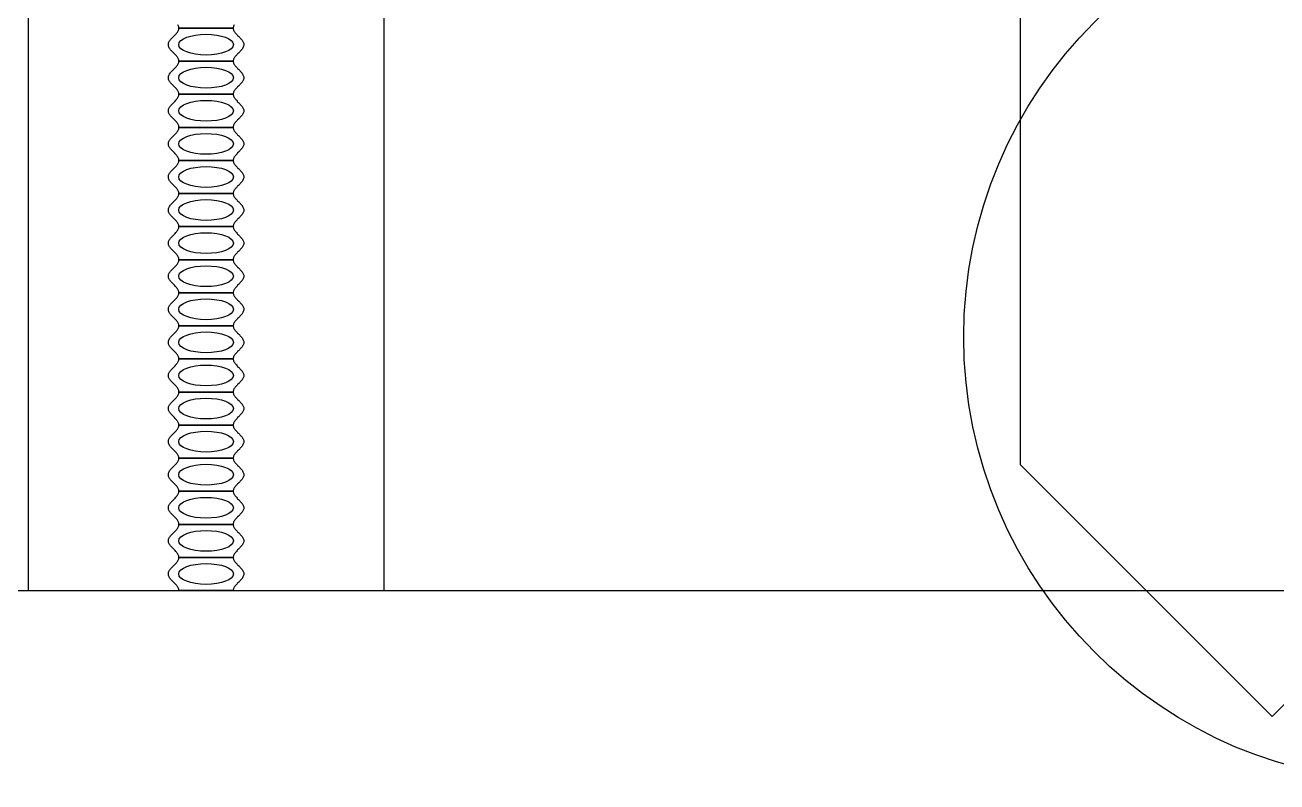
# Model space of a CAD drawing. Extents: x -31.3 to 30.7, y -85.2 to 0.8.
# Drawn here: x -3.35 to 17.74, y -64.41 to -51.66 of the extents above; entities that cross this region are included whole.
import ezdxf

# ---------------------------------------------------------------- set-up
doc = ezdxf.new("R2010")
doc.units = 0

msp = doc.modelspace()

# ---------------------------------------------------------------- linework, layer by layer
at = {"layer": 'cure'}
msp.add_lwpolyline([(-3.3, -61.1868), (2.7, -61.1868), (2.7, 0.8132), (-3.3, 0.8132)], close=True, dxfattribs=at)
at = {"layer": 'M1_Field'}
msp.add_lwpolyline([(-31.3, -61.1868), (30.7, -61.1868), (30.7, 0.8132), (-31.3, 0.8132)], close=True, dxfattribs=at)
at = {"layer": 'M1_LD'}
msp.add_circle((19.964, -56.914), 7.5, dxfattribs=at)
at = {"layer": 'M1_Neg'}
for points in [[(13.6311, -50.3689), (22.1163, -50.3689), (26.359, -54.6116), (17.6616, -63.309), (13.4189, -59.0663), (13.4189, -50.5811)], [(-0.7573, -52.2652), (-0.758, -52.2538), (-0.7602, -52.2424), (-0.7638, -52.2311), (-0.7687, -52.2197), (-0.7749, -52.2083), (-0.7823, -52.1969), (-0.7907, -52.1855), (-0.8001, -52.1742), (-0.8102, -52.1628), (-0.8209, -52.1514), (-0.832, -52.14), (-0.8433, -52.1286), (-0.8547, -52.1173), (-0.866, -52.1059), (-0.8769, -52.0945), (-0.8873, -52.0831), (-0.897, -52.0717), (-0.906, -52.0604), (-0.9139, -52.049), (-0.9207, -52.0376), (-0.9263, -52.0262), (-0.9306, -52.0148), (-0.9334, -52.0035), (-0.9349, -51.9921), (-0.9349, -51.9807), (-0.9334, -51.9693), (-0.9306, -51.958), (-0.9263, -51.9466), (-0.9207, -51.9352), (-0.9139, -51.9238), (-0.906, -51.9124), (-0.897, -51.9011), (-0.8873, -51.8897), (-0.8769, -51.8783), (-0.866, -51.8669), (-0.8547, -51.8555), (-0.8433, -51.8442), (-0.832, -51.8328), (-0.8209, -51.8214), (-0.8102, -51.81), (-0.8001, -51.7986), (-0.7907, -51.7873), (-0.7823, -51.7759), (-0.7749, -51.7645), (-0.7687, -51.7531), (-0.7638, -51.7417), (-0.7602, -51.7304), (-0.758, -51.719), (-0.7573, -51.7076), (0.1573, -51.7076), (0.158, -51.719), (0.1602, -51.7304), (0.1638, -51.7417), (0.1687, -51.7531), (0.1749, -51.7645), (0.1823, -51.7759), (0.1907, -51.7873), (0.2001, -51.7986), (0.2102, -51.81), (0.2209, -51.8214), (0.232, -51.8328), (0.2433, -51.8442), (0.2547, -51.8555), (0.266, -51.8669), (0.2769, -51.8783), (0.2873, -51.8897), (0.297, -51.9011), (0.306, -51.9124), (0.3139, -51.9238), (0.3207, -51.9352), (0.3263, -51.9466), (0.3306, -51.958), (0.3334, -51.9693), (0.3349, -51.9807), (0.3349, -51.9921), (0.3334, -52.0035), (0.3306, -52.0148), (0.3263, -52.0262), (0.3207, -52.0376), (0.3139, -52.049), (0.306, -52.0604), (0.297, -52.0717), (0.2873, -52.0831), (0.2769, -52.0945), (0.266, -52.1059), (0.2547, -52.1173), (0.2433, -52.1286), (0.232, -52.14), (0.2209, -52.1514), (0.2102, -52.1628), (0.2001, -52.1742), (0.1907, -52.1855), (0.1823, -52.1969), (0.1749, -52.2083), (0.1687, -52.2197), (0.1638, -52.2311), (0.1602, -52.2424), (0.158, -52.2538), (0.1573, -52.2652)], [(-0.7573, -52.8228), (-0.758, -52.8114), (-0.7602, -52.8), (-0.7638, -52.7887), (-0.7687, -52.7773), (-0.7749, -52.7659), (-0.7823, -52.7545), (-0.7907, -52.7431), (-0.8001, -52.7318), (-0.8102, -52.7204), (-0.8209, -52.709), (-0.832, -52.6976), (-0.8433, -52.6862), (-0.8547, -52.6749), (-0.866, -52.6635), (-0.8769, -52.6521), (-0.8873, -52.6407), (-0.897, -52.6293), (-0.906, -52.618), (-0.9139, -52.6066), (-0.9207, -52.5952), (-0.9263, -52.5838), (-0.9306, -52.5724), (-0.9334, -52.5611), (-0.9349, -52.5497), (-0.9349, -52.5383), (-0.9334, -52.5269), (-0.9306, -52.5156), (-0.9263, -52.5042), (-0.9207, -52.4928), (-0.9139, -52.4814), (-0.906, -52.47), (-0.897, -52.4587), (-0.8873, -52.4473), (-0.8769, -52.4359), (-0.866, -52.4245), (-0.8547, -52.4131), (-0.8433, -52.4018), (-0.832, -52.3904), (-0.8209, -52.379), (-0.8102, -52.3676), (-0.8001, -52.3562), (-0.7907, -52.3449), (-0.7823, -52.3335), (-0.7749, -52.3221), (-0.7687, -52.3107), (-0.7638, -52.2993), (-0.7602, -52.288), (-0.758, -52.2766), (-0.7573, -52.2652), (0.1573, -52.2652), (0.158, -52.2766), (0.1602, -52.288), (0.1638, -52.2993), (0.1687, -52.3107), (0.1749, -52.3221), (0.1823, -52.3335), (0.1907, -52.3449), (0.2001, -52.3562), (0.2102, -52.3676), (0.2209, -52.379), (0.232, -52.3904), (0.2433, -52.4018), (0.2547, -52.4131), (0.266, -52.4245), (0.2769, -52.4359), (0.2873, -52.4473), (0.297, -52.4587), (0.306, -52.47), (0.3139, -52.4814), (0.3207, -52.4928), (0.3263, -52.5042), (0.3306, -52.5156), (0.3334, -52.5269), (0.3349, -52.5383), (0.3349, -52.5497), (0.3334, -52.5611), (0.3306, -52.5724), (0.3263, -52.5838), (0.3207, -52.5952), (0.3139, -52.6066), (0.306, -52.618), (0.297, -52.6293), (0.2873, -52.6407), (0.2769, -52.6521), (0.266, -52.6635), (0.2547, -52.6749), (0.2433, -52.6862), (0.232, -52.6976), (0.2209, -52.709), (0.2102, -52.7204), (0.2001, -52.7318), (0.1907, -52.7431), (0.1823, -52.7545), (0.1749, -52.7659), (0.1687, -52.7773), (0.1638, -52.7887), (0.1602, -52.8), (0.158, -52.8114), (0.1573, -52.8228)], [(-0.7573, -53.3804), (-0.758, -53.369), (-0.7602, -53.3576), (-0.7638, -53.3463), (-0.7687, -53.3349), (-0.7749, -53.3235), (-0.7823, -53.3121), (-0.7907, -53.3007), (-0.8001, -53.2894), (-0.8102, -53.278), (-0.8209, -53.2666), (-0.832, -53.2552), (-0.8433, -53.2438), (-0.8547, -53.2325), (-0.866, -53.2211), (-0.8769, -53.2097), (-0.8873, -53.1983), (-0.897, -53.1869), (-0.906, -53.1756), (-0.9139, -53.1642), (-0.9207, -53.1528), (-0.9263, -53.1414), (-0.9306, -53.13), (-0.9334, -53.1187), (-0.9349, -53.1073), (-0.9349, -53.0959), (-0.9334, -53.0845), (-0.9306, -53.0732), (-0.9263, -53.0618), (-0.9207, -53.0504), (-0.9139, -53.039), (-0.906, -53.0276), (-0.897, -53.0163), (-0.8873, -53.0049), (-0.8769, -52.9935), (-0.866, -52.9821), (-0.8547, -52.9707), (-0.8433, -52.9594), (-0.832, -52.948), (-0.8209, -52.9366), (-0.8102, -52.9252), (-0.8001, -52.9138), (-0.7907, -52.9025), (-0.7823, -52.8911), (-0.7749, -52.8797), (-0.7687, -52.8683), (-0.7638, -52.8569), (-0.7602, -52.8456), (-0.758, -52.8342), (-0.7573, -52.8228), (0.1573, -52.8228), (0.158, -52.8342), (0.1602, -52.8456), (0.1638, -52.8569), (0.1687, -52.8683), (0.1749, -52.8797), (0.1823, -52.8911), (0.1907, -52.9025), (0.2001, -52.9138), (0.2102, -52.9252), (0.2209, -52.9366), (0.232, -52.948), (0.2433, -52.9594), (0.2547, -52.9707), (0.266, -52.9821), (0.2769, -52.9935), (0.2873, -53.0049), (0.297, -53.0163), (0.306, -53.0276), (0.3139, -53.039), (0.3207, -53.0504), (0.3263, -53.0618), (0.3306, -53.0732), (0.3334, -53.0845), (0.3349, -53.0959), (0.3349, -53.1073), (0.3334, -53.1187), (0.3306, -53.13), (0.3263, -53.1414), (0.3207, -53.1528), (0.3139, -53.1642), (0.306, -53.1756), (0.297, -53.1869), (0.2873, -53.1983), (0.2769, -53.2097), (0.266, -53.2211), (0.2547, -53.2325), (0.2433, -53.2438), (0.232, -53.2552), (0.2209, -53.2666), (0.2102, -53.278), (0.2001, -53.2894), (0.1907, -53.3007), (0.1823, -53.3121), (0.1749, -53.3235), (0.1687, -53.3349), (0.1638, -53.3463), (0.1602, -53.3576), (0.158, -53.369), (0.1573, -53.3804)], [(-0.7573, -53.938), (-0.758, -53.9266), (-0.7602, -53.9152), (-0.7638, -53.9039), (-0.7687, -53.8925), (-0.7749, -53.8811), (-0.7823, -53.8697), (-0.7907, -53.8583), (-0.8001, -53.847), (-0.8102, -53.8356), (-0.8209, -53.8242), (-0.832, -53.8128), (-0.8433, -53.8014), (-0.8547, -53.7901), (-0.866, -53.7787), (-0.8769, -53.7673), (-0.8873, -53.7559), (-0.897, -53.7445), (-0.906, -53.7332), (-0.9139, -53.7218), (-0.9207, -53.7104), (-0.9263, -53.699), (-0.9306, -53.6876), (-0.9334, -53.6763), (-0.9349, -53.6649), (-0.9349, -53.6535), (-0.9334, -53.6421), (-0.9306, -53.6308), (-0.9263, -53.6194), (-0.9207, -53.608), (-0.9139, -53.5966), (-0.906, -53.5852), (-0.897, -53.5739), (-0.8873, -53.5625), (-0.8769, -53.5511), (-0.866, -53.5397), (-0.8547, -53.5283), (-0.8433, -53.517), (-0.832, -53.5056), (-0.8209, -53.4942), (-0.8102, -53.4828), (-0.8001, -53.4714), (-0.7907, -53.4601), (-0.7823, -53.4487), (-0.7749, -53.4373), (-0.7687, -53.4259), (-0.7638, -53.4145), (-0.7602, -53.4032), (-0.758, -53.3918), (-0.7573, -53.3804), (0.1573, -53.3804), (0.158, -53.3918), (0.1602, -53.4032), (0.1638, -53.4145), (0.1687, -53.4259), (0.1749, -53.4373), (0.1823, -53.4487), (0.1907, -53.4601), (0.2001, -53.4714), (0.2102, -53.4828), (0.2209, -53.4942), (0.232, -53.5056), (0.2433, -53.517), (0.2547, -53.5283), (0.266, -53.5397), (0.2769, -53.5511), (0.2873, -53.5625), (0.297, -53.5739), (0.306, -53.5852), (0.3139, -53.5966), (0.3207, -53.608), (0.3263, -53.6194), (0.3306, -53.6308), (0.3334, -53.6421), (0.3349, -53.6535), (0.3349, -53.6649), (0.3334, -53.6763), (0.3306, -53.6876), (0.3263, -53.699), (0.3207, -53.7104), (0.3139, -53.7218), (0.306, -53.7332), (0.297, -53.7445), (0.2873, -53.7559), (0.2769, -53.7673), (0.266, -53.7787), (0.2547, -53.7901), (0.2433, -53.8014), (0.232, -53.8128), (0.2209, -53.8242), (0.2102, -53.8356), (0.2001, -53.847), (0.1907, -53.8583), (0.1823, -53.8697), (0.1749, -53.8811), (0.1687, -53.8925), (0.1638, -53.9039), (0.1602, -53.9152), (0.158, -53.9266), (0.1573, -53.938)], [(-0.7573, -54.4956), (-0.758, -54.4842), (-0.7602, -54.4728), (-0.7638, -54.4615), (-0.7687, -54.4501), (-0.7749, -54.4387), (-0.7823, -54.4273), (-0.7907, -54.4159), (-0.8001, -54.4046), (-0.8102, -54.3932), (-0.8209, -54.3818), (-0.832, -54.3704), (-0.8433, -54.359), (-0.8547, -54.3477), (-0.866, -54.3363), (-0.8769, -54.3249), (-0.8873, -54.3135), (-0.897, -54.3021), (-0.906, -54.2908), (-0.9139, -54.2794), (-0.9207, -54.268), (-0.9263, -54.2566), (-0.9306, -54.2452), (-0.9334, -54.2339), (-0.9349, -54.2225), (-0.9349, -54.2111), (-0.9334, -54.1997), (-0.9306, -54.1884), (-0.9263, -54.177), (-0.9207, -54.1656), (-0.9139, -54.1542), (-0.906, -54.1428), (-0.897, -54.1315), (-0.8873, -54.1201), (-0.8769, -54.1087), (-0.866, -54.0973), (-0.8547, -54.0859), (-0.8433, -54.0746), (-0.832, -54.0632), (-0.8209, -54.0518), (-0.8102, -54.0404), (-0.8001, -54.029), (-0.7907, -54.0177), (-0.7823, -54.0063), (-0.7749, -53.9949), (-0.7687, -53.9835), (-0.7638, -53.9721), (-0.7602, -53.9608), (-0.758, -53.9494), (-0.7573, -53.938), (0.1573, -53.938), (0.158, -53.9494), (0.1602, -53.9608), (0.1638, -53.9721), (0.1687, -53.9835), (0.1749, -53.9949), (0.1823, -54.0063), (0.1907, -54.0177), (0.2001, -54.029), (0.2102, -54.0404), (0.2209, -54.0518), (0.232, -54.0632), (0.2433, -54.0746), (0.2547, -54.0859), (0.266, -54.0973), (0.2769, -54.1087), (0.2873, -54.1201), (0.297, -54.1315), (0.306, -54.1428), (0.3139, -54.1542), (0.3207, -54.1656), (0.3263, -54.177), (0.3306, -54.1884), (0.3334, -54.1997), (0.3349, -54.2111), (0.3349, -54.2225), (0.3334, -54.2339), (0.3306, -54.2452), (0.3263, -54.2566), (0.3207, -54.268), (0.3139, -54.2794), (0.306, -54.2908), (0.297, -54.3021), (0.2873, -54.3135), (0.2769, -54.3249), (0.266, -54.3363), (0.2547, -54.3477), (0.2433, -54.359), (0.232, -54.3704), (0.2209, -54.3818), (0.2102, -54.3932), (0.2001, -54.4046), (0.1907, -54.4159), (0.1823, -54.4273), (0.1749, -54.4387), (0.1687, -54.4501), (0.1638, -54.4615), (0.1602, -54.4728), (0.158, -54.4842), (0.1573, -54.4956)], [(-0.7573, -55.0532), (-0.758, -55.0418), (-0.7602, -55.0304), (-0.7638, -55.0191), (-0.7687, -55.0077), (-0.7749, -54.9963), (-0.7823, -54.9849), (-0.7907, -54.9735), (-0.8001, -54.9622), (-0.8102, -54.9508), (-0.8209, -54.9394), (-0.832, -54.928), (-0.8433, -54.9166), (-0.8547, -54.9053), (-0.866, -54.8939), (-0.8769, -54.8825), (-0.8873, -54.8711), (-0.897, -54.8597), (-0.906, -54.8484), (-0.9139, -54.837), (-0.9207, -54.8256), (-0.9263, -54.8142), (-0.9306, -54.8028), (-0.9334, -54.7915), (-0.9349, -54.7801), (-0.9349, -54.7687), (-0.9334, -54.7573), (-0.9306, -54.746), (-0.9263, -54.7346), (-0.9207, -54.7232), (-0.9139, -54.7118), (-0.906, -54.7004), (-0.897, -54.6891), (-0.8873, -54.6777), (-0.8769, -54.6663), (-0.866, -54.6549), (-0.8547, -54.6435), (-0.8433, -54.6322), (-0.832, -54.6208), (-0.8209, -54.6094), (-0.8102, -54.598), (-0.8001, -54.5866), (-0.7907, -54.5753), (-0.7823, -54.5639), (-0.7749, -54.5525), (-0.7687, -54.5411), (-0.7638, -54.5297), (-0.7602, -54.5184), (-0.758, -54.507), (-0.7573, -54.4956), (0.1573, -54.4956), (0.158, -54.507), (0.1602, -54.5184), (0.1638, -54.5297), (0.1687, -54.5411), (0.1749, -54.5525), (0.1823, -54.5639), (0.1907, -54.5753), (0.2001, -54.5866), (0.2102, -54.598), (0.2209, -54.6094), (0.232, -54.6208), (0.2433, -54.6322), (0.2547, -54.6435), (0.266, -54.6549), (0.2769, -54.6663), (0.2873, -54.6777), (0.297, -54.6891), (0.306, -54.7004), (0.3139, -54.7118), (0.3207, -54.7232), (0.3263, -54.7346), (0.3306, -54.746), (0.3334, -54.7573), (0.3349, -54.7687), (0.3349, -54.7801), (0.3334, -54.7915), (0.3306, -54.8028), (0.3263, -54.8142), (0.3207, -54.8256), (0.3139, -54.837), (0.306, -54.8484), (0.297, -54.8597), (0.2873, -54.8711), (0.2769, -54.8825), (0.266, -54.8939), (0.2547, -54.9053), (0.2433, -54.9166), (0.232, -54.928), (0.2209, -54.9394), (0.2102, -54.9508), (0.2001, -54.9622), (0.1907, -54.9735), (0.1823, -54.9849), (0.1749, -54.9963), (0.1687, -55.0077), (0.1638, -55.0191), (0.1602, -55.0304), (0.158, -55.0418), (0.1573, -55.0532)], [(-0.7573, -55.6108), (-0.758, -55.5994), (-0.7602, -55.588), (-0.7638, -55.5767), (-0.7687, -55.5653), (-0.7749, -55.5539), (-0.7823, -55.5425), (-0.7907, -55.5311), (-0.8001, -55.5198), (-0.8102, -55.5084), (-0.8209, -55.497), (-0.832, -55.4856), (-0.8433, -55.4742), (-0.8547, -55.4629), (-0.866, -55.4515), (-0.8769, -55.4401), (-0.8873, -55.4287), (-0.897, -55.4173), (-0.906, -55.406), (-0.9139, -55.3946), (-0.9207, -55.3832), (-0.9263, -55.3718), (-0.9306, -55.3604), (-0.9334, -55.3491), (-0.9349, -55.3377), (-0.9349, -55.3263), (-0.9334, -55.3149), (-0.9306, -55.3036), (-0.9263, -55.2922), (-0.9207, -55.2808), (-0.9139, -55.2694), (-0.906, -55.258), (-0.897, -55.2467), (-0.8873, -55.2353), (-0.8769, -55.2239), (-0.866, -55.2125), (-0.8547, -55.2011), (-0.8433, -55.1898), (-0.832, -55.1784), (-0.8209, -55.167), (-0.8102, -55.1556), (-0.8001, -55.1442), (-0.7907, -55.1329), (-0.7823, -55.1215), (-0.7749, -55.1101), (-0.7687, -55.0987), (-0.7638, -55.0873), (-0.7602, -55.076), (-0.758, -55.0646), (-0.7573, -55.0532), (0.1573, -55.0532), (0.158, -55.0646), (0.1602, -55.076), (0.1638, -55.0873), (0.1687, -55.0987), (0.1749, -55.1101), (0.1823, -55.1215), (0.1907, -55.1329), (0.2001, -55.1442), (0.2102, -55.1556), (0.2209, -55.167), (0.232, -55.1784), (0.2433, -55.1898), (0.2547, -55.2011), (0.266, -55.2125), (0.2769, -55.2239), (0.2873, -55.2353), (0.297, -55.2467), (0.306, -55.258), (0.3139, -55.2694), (0.3207, -55.2808), (0.3263, -55.2922), (0.3306, -55.3036), (0.3334, -55.3149), (0.3349, -55.3263), (0.3349, -55.3377), (0.3334, -55.3491), (0.3306, -55.3604), (0.3263, -55.3718), (0.3207, -55.3832), (0.3139, -55.3946), (0.306, -55.406), (0.297, -55.4173), (0.2873, -55.4287), (0.2769, -55.4401), (0.266, -55.4515), (0.2547, -55.4629), (0.2433, -55.4742), (0.232, -55.4856), (0.2209, -55.497), (0.2102, -55.5084), (0.2001, -55.5198), (0.1907, -55.5311), (0.1823, -55.5425), (0.1749, -55.5539), (0.1687, -55.5653), (0.1638, -55.5767), (0.1602, -55.588), (0.158, -55.5994), (0.1573, -55.6108)], [(-0.7573, -56.1684), (-0.758, -56.157), (-0.7602, -56.1456), (-0.7638, -56.1343), (-0.7687, -56.1229), (-0.7749, -56.1115), (-0.7823, -56.1001), (-0.7907, -56.0887), (-0.8001, -56.0774), (-0.8102, -56.066), (-0.8209, -56.0546), (-0.832, -56.0432), (-0.8433, -56.0318), (-0.8547, -56.0205), (-0.866, -56.0091), (-0.8769, -55.9977), (-0.8873, -55.9863), (-0.897, -55.9749), (-0.906, -55.9636), (-0.9139, -55.9522), (-0.9207, -55.9408), (-0.9263, -55.9294), (-0.9306, -55.918), (-0.9334, -55.9067), (-0.9349, -55.8953), (-0.9349, -55.8839), (-0.9334, -55.8725), (-0.9306, -55.8612), (-0.9263, -55.8498), (-0.9207, -55.8384), (-0.9139, -55.827), (-0.906, -55.8156), (-0.897, -55.8043), (-0.8873, -55.7929), (-0.8769, -55.7815), (-0.866, -55.7701), (-0.8547, -55.7587), (-0.8433, -55.7474), (-0.832, -55.736), (-0.8209, -55.7246), (-0.8102, -55.7132), (-0.8001, -55.7018), (-0.7907, -55.6905), (-0.7823, -55.6791), (-0.7749, -55.6677), (-0.7687, -55.6563), (-0.7638, -55.6449), (-0.7602, -55.6336), (-0.758, -55.6222), (-0.7573, -55.6108), (0.1573, -55.6108), (0.158, -55.6222), (0.1602, -55.6336), (0.1638, -55.6449), (0.1687, -55.6563), (0.1749, -55.6677), (0.1823, -55.6791), (0.1907, -55.6905), (0.2001, -55.7018), (0.2102, -55.7132), (0.2209, -55.7246), (0.232, -55.736), (0.2433, -55.7474), (0.2547, -55.7587), (0.266, -55.7701), (0.2769, -55.7815), (0.2873, -55.7929), (0.297, -55.8043), (0.306, -55.8156), (0.3139, -55.827), (0.3207, -55.8384), (0.3263, -55.8498), (0.3306, -55.8612), (0.3334, -55.8725), (0.3349, -55.8839), (0.3349, -55.8953), (0.3334, -55.9067), (0.3306, -55.918), (0.3263, -55.9294), (0.3207, -55.9408), (0.3139, -55.9522), (0.306, -55.9636), (0.297, -55.9749), (0.2873, -55.9863), (0.2769, -55.9977), (0.266, -56.0091), (0.2547, -56.0205), (0.2433, -56.0318), (0.232, -56.0432), (0.2209, -56.0546), (0.2102, -56.066), (0.2001, -56.0774), (0.1907, -56.0887), (0.1823, -56.1001), (0.1749, -56.1115), (0.1687, -56.1229), (0.1638, -56.1343), (0.1602, -56.1456), (0.158, -56.157), (0.1573, -56.1684)], [(-0.7573, -56.726), (-0.758, -56.7146), (-0.7602, -56.7032), (-0.7638, -56.6919), (-0.7687, -56.6805), (-0.7749, -56.6691), (-0.7823, -56.6577), (-0.7907, -56.6463), (-0.8001, -56.635), (-0.8102, -56.6236), (-0.8209, -56.6122), (-0.832, -56.6008), (-0.8433, -56.5894), (-0.8547, -56.5781), (-0.866, -56.5667), (-0.8769, -56.5553), (-0.8873, -56.5439), (-0.897, -56.5325), (-0.906, -56.5212), (-0.9139, -56.5098), (-0.9207, -56.4984), (-0.9263, -56.487), (-0.9306, -56.4756), (-0.9334, -56.4643), (-0.9349, -56.4529), (-0.9349, -56.4415), (-0.9334, -56.4301), (-0.9306, -56.4188), (-0.9263, -56.4074), (-0.9207, -56.396), (-0.9139, -56.3846), (-0.906, -56.3732), (-0.897, -56.3619), (-0.8873, -56.3505), (-0.8769, -56.3391), (-0.866, -56.3277), (-0.8547, -56.3163), (-0.8433, -56.305), (-0.832, -56.2936), (-0.8209, -56.2822), (-0.8102, -56.2708), (-0.8001, -56.2594), (-0.7907, -56.2481), (-0.7823, -56.2367), (-0.7749, -56.2253), (-0.7687, -56.2139), (-0.7638, -56.2025), (-0.7602, -56.1912), (-0.758, -56.1798), (-0.7573, -56.1684), (0.1573, -56.1684), (0.158, -56.1798), (0.1602, -56.1912), (0.1638, -56.2025), (0.1687, -56.2139), (0.1749, -56.2253), (0.1823, -56.2367), (0.1907, -56.2481), (0.2001, -56.2594), (0.2102, -56.2708), (0.2209, -56.2822), (0.232, -56.2936), (0.2433, -56.305), (0.2547, -56.3163), (0.266, -56.3277), (0.2769, -56.3391), (0.2873, -56.3505), (0.297, -56.3619), (0.306, -56.3732), (0.3139, -56.3846), (0.3207, -56.396), (0.3263, -56.4074), (0.3306, -56.4188), (0.3334, -56.4301), (0.3349, -56.4415), (0.3349, -56.4529), (0.3334, -56.4643), (0.3306, -56.4756), (0.3263, -56.487), (0.3207, -56.4984), (0.3139, -56.5098), (0.306, -56.5212), (0.297, -56.5325), (0.2873, -56.5439), (0.2769, -56.5553), (0.266, -56.5667), (0.2547, -56.5781), (0.2433, -56.5894), (0.232, -56.6008), (0.2209, -56.6122), (0.2102, -56.6236), (0.2001, -56.635), (0.1907, -56.6463), (0.1823, -56.6577), (0.1749, -56.6691), (0.1687, -56.6805), (0.1638, -56.6919), (0.1602, -56.7032), (0.158, -56.7146), (0.1573, -56.726)], [(-0.7573, -57.2836), (-0.758, -57.2722), (-0.7602, -57.2608), (-0.7638, -57.2495), (-0.7687, -57.2381), (-0.7749, -57.2267), (-0.7823, -57.2153), (-0.7907, -57.2039), (-0.8001, -57.1926), (-0.8102, -57.1812), (-0.8209, -57.1698), (-0.832, -57.1584), (-0.8433, -57.147), (-0.8547, -57.1357), (-0.866, -57.1243), (-0.8769, -57.1129), (-0.8873, -57.1015), (-0.897, -57.0901), (-0.906, -57.0788), (-0.9139, -57.0674), (-0.9207, -57.056), (-0.9263, -57.0446), (-0.9306, -57.0332), (-0.9334, -57.0219), (-0.9349, -57.0105), (-0.9349, -56.9991), (-0.9334, -56.9877), (-0.9306, -56.9764), (-0.9263, -56.965), (-0.9207, -56.9536), (-0.9139, -56.9422), (-0.906, -56.9308), (-0.897, -56.9195), (-0.8873, -56.9081), (-0.8769, -56.8967), (-0.866, -56.8853), (-0.8547, -56.8739), (-0.8433, -56.8626), (-0.832, -56.8512), (-0.8209, -56.8398), (-0.8102, -56.8284), (-0.8001, -56.817), (-0.7907, -56.8057), (-0.7823, -56.7943), (-0.7749, -56.7829), (-0.7687, -56.7715), (-0.7638, -56.7601), (-0.7602, -56.7488), (-0.758, -56.7374), (-0.7573, -56.726), (0.1573, -56.726), (0.158, -56.7374), (0.1602, -56.7488), (0.1638, -56.7601), (0.1687, -56.7715), (0.1749, -56.7829), (0.1823, -56.7943), (0.1907, -56.8057), (0.2001, -56.817), (0.2102, -56.8284), (0.2209, -56.8398), (0.232, -56.8512), (0.2433, -56.8626), (0.2547, -56.8739), (0.266, -56.8853), (0.2769, -56.8967), (0.2873, -56.9081), (0.297, -56.9195), (0.306, -56.9308), (0.3139, -56.9422), (0.3207, -56.9536), (0.3263, -56.965), (0.3306, -56.9764), (0.3334, -56.9877), (0.3349, -56.9991), (0.3349, -57.0105), (0.3334, -57.0219), (0.3306, -57.0332), (0.3263, -57.0446), (0.3207, -57.056), (0.3139, -57.0674), (0.306, -57.0788), (0.297, -57.0901), (0.2873, -57.1015), (0.2769, -57.1129), (0.266, -57.1243), (0.2547, -57.1357), (0.2433, -57.147), (0.232, -57.1584), (0.2209, -57.1698), (0.2102, -57.1812), (0.2001, -57.1926), (0.1907, -57.2039), (0.1823, -57.2153), (0.1749, -57.2267), (0.1687, -57.2381), (0.1638, -57.2495), (0.1602, -57.2608), (0.158, -57.2722), (0.1573, -57.2836)], [(-0.7573, -57.8412), (-0.758, -57.8298), (-0.7602, -57.8184), (-0.7638, -57.8071), (-0.7687, -57.7957), (-0.7749, -57.7843), (-0.7823, -57.7729), (-0.7907, -57.7615), (-0.8001, -57.7502), (-0.8102, -57.7388), (-0.8209, -57.7274), (-0.832, -57.716), (-0.8433, -57.7046), (-0.8547, -57.6933), (-0.866, -57.6819), (-0.8769, -57.6705), (-0.8873, -57.6591), (-0.897, -57.6477), (-0.906, -57.6364), (-0.9139, -57.625), (-0.9207, -57.6136), (-0.9263, -57.6022), (-0.9306, -57.5908), (-0.9334, -57.5795), (-0.9349, -57.5681), (-0.9349, -57.5567), (-0.9334, -57.5453), (-0.9306, -57.534), (-0.9263, -57.5226), (-0.9207, -57.5112), (-0.9139, -57.4998), (-0.906, -57.4884), (-0.897, -57.4771), (-0.8873, -57.4657), (-0.8769, -57.4543), (-0.866, -57.4429), (-0.8547, -57.4315), (-0.8433, -57.4202), (-0.832, -57.4088), (-0.8209, -57.3974), (-0.8102, -57.386), (-0.8001, -57.3746), (-0.7907, -57.3633), (-0.7823, -57.3519), (-0.7749, -57.3405), (-0.7687, -57.3291), (-0.7638, -57.3177), (-0.7602, -57.3064), (-0.758, -57.295), (-0.7573, -57.2836), (0.1573, -57.2836), (0.158, -57.295), (0.1602, -57.3064), (0.1638, -57.3177), (0.1687, -57.3291), (0.1749, -57.3405), (0.1823, -57.3519), (0.1907, -57.3633), (0.2001, -57.3746), (0.2102, -57.386), (0.2209, -57.3974), (0.232, -57.4088), (0.2433, -57.4202), (0.2547, -57.4315), (0.266, -57.4429), (0.2769, -57.4543), (0.2873, -57.4657), (0.297, -57.4771), (0.306, -57.4884), (0.3139, -57.4998), (0.3207, -57.5112), (0.3263, -57.5226), (0.3306, -57.534), (0.3334, -57.5453), (0.3349, -57.5567), (0.3349, -57.5681), (0.3334, -57.5795), (0.3306, -57.5908), (0.3263, -57.6022), (0.3207, -57.6136), (0.3139, -57.625), (0.306, -57.6364), (0.297, -57.6477), (0.2873, -57.6591), (0.2769, -57.6705), (0.266, -57.6819), (0.2547, -57.6933), (0.2433, -57.7046), (0.232, -57.716), (0.2209, -57.7274), (0.2102, -57.7388), (0.2001, -57.7502), (0.1907, -57.7615), (0.1823, -57.7729), (0.1749, -57.7843), (0.1687, -57.7957), (0.1638, -57.8071), (0.1602, -57.8184), (0.158, -57.8298), (0.1573, -57.8412)], [(-0.7573, -58.3988), (-0.758, -58.3874), (-0.7602, -58.376), (-0.7638, -58.3647), (-0.7687, -58.3533), (-0.7749, -58.3419), (-0.7823, -58.3305), (-0.7907, -58.3191), (-0.8001, -58.3078), (-0.8102, -58.2964), (-0.8209, -58.285), (-0.832, -58.2736), (-0.8433, -58.2622), (-0.8547, -58.2509), (-0.866, -58.2395), (-0.8769, -58.2281), (-0.8873, -58.2167), (-0.897, -58.2053), (-0.906, -58.194), (-0.9139, -58.1826), (-0.9207, -58.1712), (-0.9263, -58.1598), (-0.9306, -58.1484), (-0.9334, -58.1371), (-0.9349, -58.1257), (-0.9349, -58.1143), (-0.9334, -58.1029), (-0.9306, -58.0916), (-0.9263, -58.0802), (-0.9207, -58.0688), (-0.9139, -58.0574), (-0.906, -58.046), (-0.897, -58.0347), (-0.8873, -58.0233), (-0.8769, -58.0119), (-0.866, -58.0005), (-0.8547, -57.9891), (-0.8433, -57.9778), (-0.832, -57.9664), (-0.8209, -57.955), (-0.8102, -57.9436), (-0.8001, -57.9322), (-0.7907, -57.9209), (-0.7823, -57.9095), (-0.7749, -57.8981), (-0.7687, -57.8867), (-0.7638, -57.8753), (-0.7602, -57.864), (-0.758, -57.8526), (-0.7573, -57.8412), (0.1573, -57.8412), (0.158, -57.8526), (0.1602, -57.864), (0.1638, -57.8753), (0.1687, -57.8867), (0.1749, -57.8981), (0.1823, -57.9095), (0.1907, -57.9209), (0.2001, -57.9322), (0.2102, -57.9436), (0.2209, -57.955), (0.232, -57.9664), (0.2433, -57.9778), (0.2547, -57.9891), (0.266, -58.0005), (0.2769, -58.0119), (0.2873, -58.0233), (0.297, -58.0347), (0.306, -58.046), (0.3139, -58.0574), (0.3207, -58.0688), (0.3263, -58.0802), (0.3306, -58.0916), (0.3334, -58.1029), (0.3349, -58.1143), (0.3349, -58.1257), (0.3334, -58.1371), (0.3306, -58.1484), (0.3263, -58.1598), (0.3207, -58.1712), (0.3139, -58.1826), (0.306, -58.194), (0.297, -58.2053), (0.2873, -58.2167), (0.2769, -58.2281), (0.266, -58.2395), (0.2547, -58.2509), (0.2433, -58.2622), (0.232, -58.2736), (0.2209, -58.285), (0.2102, -58.2964), (0.2001, -58.3078), (0.1907, -58.3191), (0.1823, -58.3305), (0.1749, -58.3419), (0.1687, -58.3533), (0.1638, -58.3647), (0.1602, -58.376), (0.158, -58.3874), (0.1573, -58.3988)], [(-0.7573, -58.9564), (-0.758, -58.945), (-0.7602, -58.9336), (-0.7638, -58.9223), (-0.7687, -58.9109), (-0.7749, -58.8995), (-0.7823, -58.8881), (-0.7907, -58.8767), (-0.8001, -58.8654), (-0.8102, -58.854), (-0.8209, -58.8426), (-0.832, -58.8312), (-0.8433, -58.8198), (-0.8547, -58.8085), (-0.866, -58.7971), (-0.8769, -58.7857), (-0.8873, -58.7743), (-0.897, -58.7629), (-0.906, -58.7516), (-0.9139, -58.7402), (-0.9207, -58.7288), (-0.9263, -58.7174), (-0.9306, -58.706), (-0.9334, -58.6947), (-0.9349, -58.6833), (-0.9349, -58.6719), (-0.9334, -58.6605), (-0.9306, -58.6492), (-0.9263, -58.6378), (-0.9207, -58.6264), (-0.9139, -58.615), (-0.906, -58.6036), (-0.897, -58.5923), (-0.8873, -58.5809), (-0.8769, -58.5695), (-0.866, -58.5581), (-0.8547, -58.5467), (-0.8433, -58.5354), (-0.832, -58.524), (-0.8209, -58.5126), (-0.8102, -58.5012), (-0.8001, -58.4898), (-0.7907, -58.4785), (-0.7823, -58.4671), (-0.7749, -58.4557), (-0.7687, -58.4443), (-0.7638, -58.4329), (-0.7602, -58.4216), (-0.758, -58.4102), (-0.7573, -58.3988), (0.1573, -58.3988), (0.158, -58.4102), (0.1602, -58.4216), (0.1638, -58.4329), (0.1687, -58.4443), (0.1749, -58.4557), (0.1823, -58.4671), (0.1907, -58.4785), (0.2001, -58.4898), (0.2102, -58.5012), (0.2209, -58.5126), (0.232, -58.524), (0.2433, -58.5354), (0.2547, -58.5467), (0.266, -58.5581), (0.2769, -58.5695), (0.2873, -58.5809), (0.297, -58.5923), (0.306, -58.6036), (0.3139, -58.615), (0.3207, -58.6264), (0.3263, -58.6378), (0.3306, -58.6492), (0.3334, -58.6605), (0.3349, -58.6719), (0.3349, -58.6833), (0.3334, -58.6947), (0.3306, -58.706), (0.3263, -58.7174), (0.3207, -58.7288), (0.3139, -58.7402), (0.306, -58.7516), (0.297, -58.7629), (0.2873, -58.7743), (0.2769, -58.7857), (0.266, -58.7971), (0.2547, -58.8085), (0.2433, -58.8198), (0.232, -58.8312), (0.2209, -58.8426), (0.2102, -58.854), (0.2001, -58.8654), (0.1907, -58.8767), (0.1823, -58.8881), (0.1749, -58.8995), (0.1687, -58.9109), (0.1638, -58.9223), (0.1602, -58.9336), (0.158, -58.945), (0.1573, -58.9564)], [(-0.7573, -59.514), (-0.758, -59.5026), (-0.7602, -59.4912), (-0.7638, -59.4799), (-0.7687, -59.4685), (-0.7749, -59.4571), (-0.7823, -59.4457), (-0.7907, -59.4343), (-0.8001, -59.423), (-0.8102, -59.4116), (-0.8209, -59.4002), (-0.832, -59.3888), (-0.8433, -59.3774), (-0.8547, -59.3661), (-0.866, -59.3547), (-0.8769, -59.3433), (-0.8873, -59.3319), (-0.897, -59.3205), (-0.906, -59.3092), (-0.9139, -59.2978), (-0.9207, -59.2864), (-0.9263, -59.275), (-0.9306, -59.2636), (-0.9334, -59.2523), (-0.9349, -59.2409), (-0.9349, -59.2295), (-0.9334, -59.2181), (-0.9306, -59.2068), (-0.9263, -59.1954), (-0.9207, -59.184), (-0.9139, -59.1726), (-0.906, -59.1612), (-0.897, -59.1499), (-0.8873, -59.1385), (-0.8769, -59.1271), (-0.866, -59.1157), (-0.8547, -59.1043), (-0.8433, -59.093), (-0.832, -59.0816), (-0.8209, -59.0702), (-0.8102, -59.0588), (-0.8001, -59.0474), (-0.7907, -59.0361), (-0.7823, -59.0247), (-0.7749, -59.0133), (-0.7687, -59.0019), (-0.7638, -58.9905), (-0.7602, -58.9792), (-0.758, -58.9678), (-0.7573, -58.9564), (0.1573, -58.9564), (0.158, -58.9678), (0.1602, -58.9792), (0.1638, -58.9905), (0.1687, -59.0019), (0.1749, -59.0133), (0.1823, -59.0247), (0.1907, -59.0361), (0.2001, -59.0474), (0.2102, -59.0588), (0.2209, -59.0702), (0.232, -59.0816), (0.2433, -59.093), (0.2547, -59.1043), (0.266, -59.1157), (0.2769, -59.1271), (0.2873, -59.1385), (0.297, -59.1499), (0.306, -59.1612), (0.3139, -59.1726), (0.3207, -59.184), (0.3263, -59.1954), (0.3306, -59.2068), (0.3334, -59.2181), (0.3349, -59.2295), (0.3349, -59.2409), (0.3334, -59.2523), (0.3306, -59.2636), (0.3263, -59.275), (0.3207, -59.2864), (0.3139, -59.2978), (0.306, -59.3092), (0.297, -59.3205), (0.2873, -59.3319), (0.2769, -59.3433), (0.266, -59.3547), (0.2547, -59.3661), (0.2433, -59.3774), (0.232, -59.3888), (0.2209, -59.4002), (0.2102, -59.4116), (0.2001, -59.423), (0.1907, -59.4343), (0.1823, -59.4457), (0.1749, -59.4571), (0.1687, -59.4685), (0.1638, -59.4799), (0.1602, -59.4912), (0.158, -59.5026), (0.1573, -59.514)], [(-0.7573, -60.0716), (-0.758, -60.0602), (-0.7602, -60.0488), (-0.7638, -60.0375), (-0.7687, -60.0261), (-0.7749, -60.0147), (-0.7823, -60.0033), (-0.7907, -59.9919), (-0.8001, -59.9806), (-0.8102, -59.9692), (-0.8209, -59.9578), (-0.832, -59.9464), (-0.8433, -59.935), (-0.8547, -59.9237), (-0.866, -59.9123), (-0.8769, -59.9009), (-0.8873, -59.8895), (-0.897, -59.8781), (-0.906, -59.8668), (-0.9139, -59.8554), (-0.9207, -59.844), (-0.9263, -59.8326), (-0.9306, -59.8212), (-0.9334, -59.8099), (-0.9349, -59.7985), (-0.9349, -59.7871), (-0.9334, -59.7757), (-0.9306, -59.7644), (-0.9263, -59.753), (-0.9207, -59.7416), (-0.9139, -59.7302), (-0.906, -59.7188), (-0.897, -59.7075), (-0.8873, -59.6961), (-0.8769, -59.6847), (-0.866, -59.6733), (-0.8547, -59.6619), (-0.8433, -59.6506), (-0.832, -59.6392), (-0.8209, -59.6278), (-0.8102, -59.6164), (-0.8001, -59.605), (-0.7907, -59.5937), (-0.7823, -59.5823), (-0.7749, -59.5709), (-0.7687, -59.5595), (-0.7638, -59.5481), (-0.7602, -59.5368), (-0.758, -59.5254), (-0.7573, -59.514), (0.1573, -59.514), (0.158, -59.5254), (0.1602, -59.5368), (0.1638, -59.5481), (0.1687, -59.5595), (0.1749, -59.5709), (0.1823, -59.5823), (0.1907, -59.5937), (0.2001, -59.605), (0.2102, -59.6164), (0.2209, -59.6278), (0.232, -59.6392), (0.2433, -59.6506), (0.2547, -59.6619), (0.266, -59.6733), (0.2769, -59.6847), (0.2873, -59.6961), (0.297, -59.7075), (0.306, -59.7188), (0.3139, -59.7302), (0.3207, -59.7416), (0.3263, -59.753), (0.3306, -59.7644), (0.3334, -59.7757), (0.3349, -59.7871), (0.3349, -59.7985), (0.3334, -59.8099), (0.3306, -59.8212), (0.3263, -59.8326), (0.3207, -59.844), (0.3139, -59.8554), (0.306, -59.8668), (0.297, -59.8781), (0.2873, -59.8895), (0.2769, -59.9009), (0.266, -59.9123), (0.2547, -59.9237), (0.2433, -59.935), (0.232, -59.9464), (0.2209, -59.9578), (0.2102, -59.9692), (0.2001, -59.9806), (0.1907, -59.9919), (0.1823, -60.0033), (0.1749, -60.0147), (0.1687, -60.0261), (0.1638, -60.0375), (0.1602, -60.0488), (0.158, -60.0602), (0.1573, -60.0716)], [(-0.7573, -60.6292), (-0.758, -60.6178), (-0.7602, -60.6064), (-0.7638, -60.5951), (-0.7687, -60.5837), (-0.7749, -60.5723), (-0.7823, -60.5609), (-0.7907, -60.5495), (-0.8001, -60.5382), (-0.8102, -60.5268), (-0.8209, -60.5154), (-0.832, -60.504), (-0.8433, -60.4926), (-0.8547, -60.4813), (-0.866, -60.4699), (-0.8769, -60.4585), (-0.8873, -60.4471), (-0.897, -60.4357), (-0.906, -60.4244), (-0.9139, -60.413), (-0.9207, -60.4016), (-0.9263, -60.3902), (-0.9306, -60.3788), (-0.9334, -60.3675), (-0.9349, -60.3561), (-0.9349, -60.3447), (-0.9334, -60.3333), (-0.9306, -60.322), (-0.9263, -60.3106), (-0.9207, -60.2992), (-0.9139, -60.2878), (-0.906, -60.2764), (-0.897, -60.2651), (-0.8873, -60.2537), (-0.8769, -60.2423), (-0.866, -60.2309), (-0.8547, -60.2195), (-0.8433, -60.2082), (-0.832, -60.1968), (-0.8209, -60.1854), (-0.8102, -60.174), (-0.8001, -60.1626), (-0.7907, -60.1513), (-0.7823, -60.1399), (-0.7749, -60.1285), (-0.7687, -60.1171), (-0.7638, -60.1057), (-0.7602, -60.0944), (-0.758, -60.083), (-0.7573, -60.0716), (0.1573, -60.0716), (0.158, -60.083), (0.1602, -60.0944), (0.1638, -60.1057), (0.1687, -60.1171), (0.1749, -60.1285), (0.1823, -60.1399), (0.1907, -60.1513), (0.2001, -60.1626), (0.2102, -60.174), (0.2209, -60.1854), (0.232, -60.1968), (0.2433, -60.2082), (0.2547, -60.2195), (0.266, -60.2309), (0.2769, -60.2423), (0.2873, -60.2537), (0.297, -60.2651), (0.306, -60.2764), (0.3139, -60.2878), (0.3207, -60.2992), (0.3263, -60.3106), (0.3306, -60.322), (0.3334, -60.3333), (0.3349, -60.3447), (0.3349, -60.3561), (0.3334, -60.3675), (0.3306, -60.3788), (0.3263, -60.3902), (0.3207, -60.4016), (0.3139, -60.413), (0.306, -60.4244), (0.297, -60.4357), (0.2873, -60.4471), (0.2769, -60.4585), (0.266, -60.4699), (0.2547, -60.4813), (0.2433, -60.4926), (0.232, -60.504), (0.2209, -60.5154), (0.2102, -60.5268), (0.2001, -60.5382), (0.1907, -60.5495), (0.1823, -60.5609), (0.1749, -60.5723), (0.1687, -60.5837), (0.1638, -60.5951), (0.1602, -60.6064), (0.158, -60.6178), (0.1573, -60.6292)], [(-0.7573, -61.1868), (-0.758, -61.1754), (-0.7602, -61.164), (-0.7638, -61.1527), (-0.7687, -61.1413), (-0.7749, -61.1299), (-0.7823, -61.1185), (-0.7907, -61.1071), (-0.8001, -61.0958), (-0.8102, -61.0844), (-0.8209, -61.073), (-0.832, -61.0616), (-0.8433, -61.0502), (-0.8547, -61.0389), (-0.866, -61.0275), (-0.8769, -61.0161), (-0.8873, -61.0047), (-0.897, -60.9933), (-0.906, -60.982), (-0.9139, -60.9706), (-0.9207, -60.9592), (-0.9263, -60.9478), (-0.9306, -60.9364), (-0.9334, -60.9251), (-0.9349, -60.9137), (-0.9349, -60.9023), (-0.9334, -60.8909), (-0.9306, -60.8796), (-0.9263, -60.8682), (-0.9207, -60.8568), (-0.9139, -60.8454), (-0.906, -60.834), (-0.897, -60.8227), (-0.8873, -60.8113), (-0.8769, -60.7999), (-0.866, -60.7885), (-0.8547, -60.7771), (-0.8433, -60.7658), (-0.832, -60.7544), (-0.8209, -60.743), (-0.8102, -60.7316), (-0.8001, -60.7202), (-0.7907, -60.7089), (-0.7823, -60.6975), (-0.7749, -60.6861), (-0.7687, -60.6747), (-0.7638, -60.6633), (-0.7602, -60.652), (-0.758, -60.6406), (-0.7573, -60.6292), (0.1573, -60.6292), (0.158, -60.6406), (0.1602, -60.652), (0.1638, -60.6633), (0.1687, -60.6747), (0.1749, -60.6861), (0.1823, -60.6975), (0.1907, -60.7089), (0.2001, -60.7202), (0.2102, -60.7316), (0.2209, -60.743), (0.232, -60.7544), (0.2433, -60.7658), (0.2547, -60.7771), (0.266, -60.7885), (0.2769, -60.7999), (0.2873, -60.8113), (0.297, -60.8227), (0.306, -60.834), (0.3139, -60.8454), (0.3207, -60.8568), (0.3263, -60.8682), (0.3306, -60.8796), (0.3334, -60.8909), (0.3349, -60.9023), (0.3349, -60.9137), (0.3334, -60.9251), (0.3306, -60.9364), (0.3263, -60.9478), (0.3207, -60.9592), (0.3139, -60.9706), (0.306, -60.982), (0.297, -60.9933), (0.2873, -61.0047), (0.2769, -61.0161), (0.266, -61.0275), (0.2547, -61.0389), (0.2433, -61.0502), (0.232, -61.0616), (0.2209, -61.073), (0.2102, -61.0844), (0.2001, -61.0958), (0.1907, -61.1071), (0.1823, -61.1185), (0.1749, -61.1299), (0.1687, -61.1413), (0.1638, -61.1527), (0.1602, -61.164), (0.158, -61.1754), (0.1573, -61.1868)]]:
    msp.add_lwpolyline(points, close=True, dxfattribs=at)
msp.add_lwpolyline([(0.1749, -51.6507), (0.1687, -51.6621), (0.1638, -51.6735), (0.1602, -51.6848), (0.158, -51.6962), (0.1573, -51.7076), (-0.7573, -51.7076), (-0.758, -51.6962), (-0.7602, -51.6848), (-0.7638, -51.6735), (-0.7687, -51.6621), (-0.7749, -51.6507)], dxfattribs=at)
at = {"layer": 'M1_Pos_holes'}
for centre in [(-0.3, -51.9864), (-0.3, -52.544), (-0.3, -53.1016), (-0.3, -53.6592), (-0.3, -54.2168), (-0.3, -54.7744), (-0.3, -55.332), (-0.3, -55.8896), (-0.3, -56.4472), (-0.3, -57.0048), (-0.3, -57.5624), (-0.3, -58.12), (-0.3, -58.6776), (-0.3, -59.2352), (-0.3, -59.7928), (-0.3, -60.3504), (-0.3, -60.908)]:
    msp.add_ellipse(centre, major_axis=(-0.4609, 0), ratio=0.3807, dxfattribs=at)

doc.saveas('drawing.dxf')
